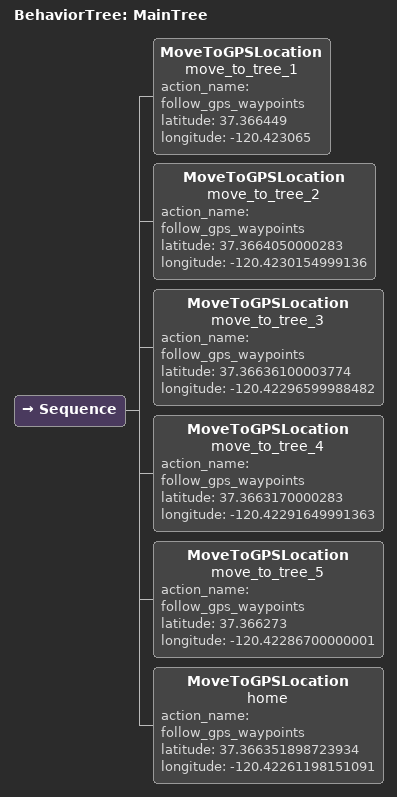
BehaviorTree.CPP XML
<root BTCPP_format="4" schema_location="schemas/amiga_btcpp.xsd">
    <Mission>Can I go to trees 1, 2, 3, 4, and 5, please?</Mission>
    <BehaviorTree ID="MainTree">
        <Sequence>
            <MoveToGPSLocation name="move_to_tree_1" action_name="follow_gps_waypoints" latitude="37.366449" longitude="-120.423065"/>
            <MoveToGPSLocation name="move_to_tree_2" action_name="follow_gps_waypoints" latitude="37.3664050000283" longitude="-120.4230154999136"/>
            <MoveToGPSLocation name="move_to_tree_3" action_name="follow_gps_waypoints" latitude="37.36636100003774" longitude="-120.42296599988482"/>
            <MoveToGPSLocation name="move_to_tree_4" action_name="follow_gps_waypoints" latitude="37.3663170000283" longitude="-120.42291649991363"/>
            <MoveToGPSLocation name="move_to_tree_5" action_name="follow_gps_waypoints" latitude="37.366273" longitude="-120.42286700000001"/>
            <MoveToGPSLocation name="home" action_name="follow_gps_waypoints" latitude="37.366351898723934" longitude="-120.42261198151091"/>
        </Sequence>
    </BehaviorTree>
</root>
